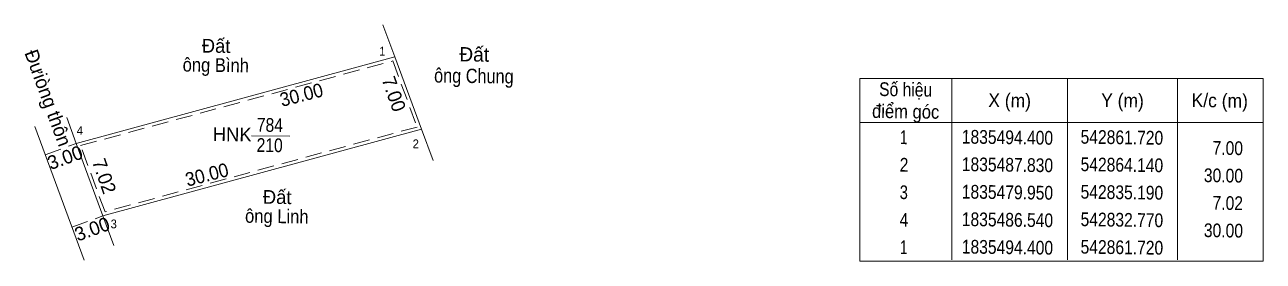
# Model space of a CAD drawing. Header units: metres. Extents: x 542476 to 542941, y 1835206 to 1835520.
# Drawn here: x 542828.1 to 542940.6, y 1835475.8 to 1835497.3 of the extents above; entities that cross this region are included whole.
import ezdxf
from ezdxf.enums import TextEntityAlignment as Align

# ---------------------------------------------------------------- set-up
doc = ezdxf.new("R2010")
doc.units = ezdxf.units.M
doc.header["$LTSCALE"] = 0.5
doc.linetypes.add('MEDIUM_DASHED', pattern=[4.5, 3, -1.5])
for name, color, linetype, lineweight in [('1', 7, 'Continuous', 13), ('42', 7, 'Continuous', 13), ('63', 7, 'Continuous', 13)]:
    doc.layers.add(name, color=color, linetype=linetype, lineweight=lineweight)

msp = doc.modelspace()

# ---------------------------------------------------------------- linework, layer by layer
at = {"layer": '1'}
msp.add_lwpolyline([(542861.72, 1835494.4), (542864.14, 1835487.83), (542835.19, 1835479.95), (542832.77, 1835486.54)], close=True, dxfattribs=at)
at = {"layer": '1', "linetype": 'MEDIUM_DASHED'}
msp.add_lwpolyline([(542861.53, 1835494.04), (542863.75, 1835488.03), (542835.38, 1835480.31), (542833.16, 1835486.34)], close=True, dxfattribs=at)
at = {"layer": '42'}
for p, q in [((542832.77, 1835486.54), (542861.72, 1835494.4)), ((542831.9, 1835488.9), (542832.77, 1835486.54)), ((542829.01, 1835488.09), (542833.47, 1835475.92)), ((542835.19, 1835479.95), (542864.14, 1835487.83)), ((542864.14, 1835487.83), (542865.19, 1835484.97)), ((542832.77, 1835486.54), (542835.19, 1835479.95)), ((542835.19, 1835479.95), (542836.18, 1835477.24))]:
    msp.add_line(p, q, dxfattribs=at)
msp.add_lwpolyline([(542860.64, 1835497.33), (542861.72, 1835494.4), (542864.14, 1835487.83)], dxfattribs=at)
at = {"layer": '63'}
for p, q in [((542903.97, 1835492.45), (542940.64, 1835492.45)), ((542903.97, 1835492.45), (542903.97, 1835475.82)), ((542912.34, 1835492.44), (542912.34, 1835475.94)), ((542922.84, 1835492.44), (542922.84, 1835475.94)), ((542932.84, 1835492.44), (542932.84, 1835475.94)), ((542940.64, 1835492.45), (542940.64, 1835475.82)), ((542903.97, 1835488.44), (542940.64, 1835488.44)), ((542848.69, 1835487.24), (542852.17, 1835487.2)), ((542903.97, 1835475.82), (542940.64, 1835475.82))]:
    msp.add_line(p, q, dxfattribs=at)
at = {"layer": '63', "linetype": 'MEDIUM_DASHED'}
for p, q in [((542829.95, 1835485.51), (542832.77, 1835486.54)), ((542832.37, 1835478.92), (542835.19, 1835479.95))]:
    msp.add_line(p, q, dxfattribs=at)

# ---------------------------------------------------------------- texts
at = {"layer": '1', "width": 0.85}
for s, p in [('784', (542850.3565, 1835487.5935)), ('210', (542850.3365, 1835485.7535))]:
    msp.add_text(s, height=1.25, rotation=359.216, dxfattribs=at).set_placement(p, align=Align.CENTER)
at = {"layer": '1'}
msp.add_text('HNK', height=1.25, rotation=359.216, dxfattribs=at).set_placement((542846.9315, 1835486.7359), align=Align.CENTER)
at = {"layer": '63'}
for s, height, rotation, p in [('Đất', 1.25, 359.216, (542845.4665, 1835494.7838)), ('Đưiòng thôn', 1.25, 290.127, (542829.6234, 1835490.4651)), ('Đất', 1.3, 359.216, (542868.9261, 1835493.9831)), ('7.00', 1.25, 289.437, (542861.0407, 1835490.8279)), ('3.00', 1.25, 20.065, (542831.9657, 1835484.6609)), ('7.02', 1.25, 289.381, (542834.7174, 1835483.3524)), ('Đất', 1.25, 359.216, (542851.0165, 1835481.0338)), ('3.00', 1.25, 20.065, (542834.4257, 1835478.1609))]:
    msp.add_text(s, height=height, rotation=rotation, dxfattribs=at).set_placement(p, align=Align.CENTER)
for s, height, width, p in [(' 1', 0.8, 0.9, (542860.8291, 1835494.5191)), (' 4', 0.8, 0.95, (542833.3691, 1835487.2985)), (' 2', 0.8, 0.95, (542863.8991, 1835486.0987)), ('7.00', 1.25, 0.85, (542938.7929, 1835485.4714)), ('30.00', 1.25, 0.85, (542938.7929, 1835482.9702)), ('7.02', 1.25, 0.85, (542938.7929, 1835480.4715)), (' 3', 0.8, 0.95, (542836.4491, 1835478.8085)), ('30.00', 1.25, 0.85, (542938.7929, 1835477.9702))]:
    msp.add_text(s, height=height, rotation=359.216, dxfattribs=dict(at, width=width)).set_placement(p, align=Align.RIGHT)
for s, height, rotation, width, p in [('ông Bình', 1.25, 359.216, 0.9, (542845.4415, 1835493.0394)), ('ông Chung', 1.3, 359.216, 0.85, (542868.8961, 1835492.0293)), ('30.00', 1.25, 14.406, 0.95, (542853.3845, 1835490.3518)), ('Số hiệu', 1.25, 359.216, 0.85, (542908.1365, 1835490.8171)), ('X (m)', 1.25, 359.216, 0.95, (542917.5865, 1835489.8236)), ('Y (m)', 1.25, 359.216, 0.95, (542927.8415, 1835489.8236)), ('K/c (m)', 1.25, 359.216, 0.95, (542936.6815, 1835489.8155)), ('điểm góc', 1.25, 359.216, 0.9, (542908.1365, 1835488.819)), (' 1', 1.25, 359.216, 0.75, (542907.7865, 1835486.4728)), ('1835494.400', 1.25, 359.216, 0.85, (542917.3865, 1835486.4715)), ('542861.720', 1.25, 359.216, 0.85, (542927.7865, 1835486.4671)), (' 2', 1.25, 359.216, 0.85, (542907.7915, 1835483.9719)), ('1835487.830', 1.25, 359.216, 0.85, (542917.3865, 1835483.9715)), ('542864.140', 1.25, 359.216, 0.85, (542927.7865, 1835483.9671)), ('30.00', 1.25, 14.443, 0.95, (542844.7941, 1835483.093)), (' 3', 1.25, 359.216, 0.8, (542907.7815, 1835481.4723)), ('1835479.950', 1.25, 359.216, 0.85, (542917.3865, 1835481.4715)), ('542835.190', 1.25, 359.216, 0.85, (542927.7865, 1835481.4671)), ('ông Linh', 1.25, 359.216, 0.9, (542850.9865, 1835479.2893)), (' 4', 1.25, 359.216, 0.85, (542907.7865, 1835478.9718)), ('1835486.540', 1.25, 359.216, 0.85, (542917.3865, 1835478.9715)), ('542832.770', 1.25, 359.216, 0.85, (542927.7865, 1835478.9671)), (' 1', 1.25, 359.216, 0.75, (542907.7865, 1835476.4728)), ('1835494.400', 1.25, 359.216, 0.85, (542917.3865, 1835476.4715)), ('542861.720', 1.25, 359.216, 0.85, (542927.7865, 1835476.4671))]:
    msp.add_text(s, height=height, rotation=rotation, dxfattribs=dict(at, width=width)).set_placement(p, align=Align.CENTER)

doc.saveas('drawing.dxf')
